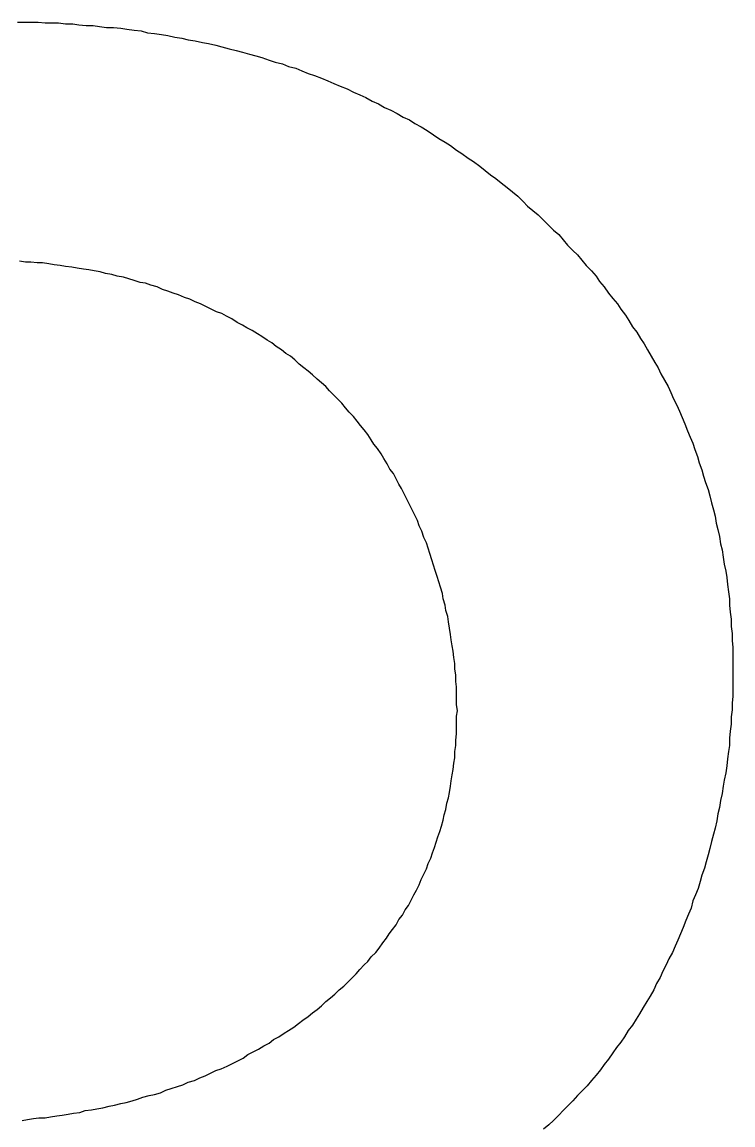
# Model space of a CAD drawing. Header units: millimetres. Extents: x 1770 to 79508, y 361 to 52020.
# Drawn here: x 10261.57 to 10277.57, y 3720.35 to 3745.17 of the extents above; entities that cross this region are included whole.
import ezdxf

# ---------------------------------------------------------------- set-up
doc = ezdxf.new("R2010")
doc.units = ezdxf.units.MM
doc.header["$LTSCALE"] = 0.2

msp = doc.modelspace()

# ---------------------------------------------------------------- linework, layer by layer
for points in [[(10261.467, 3745.171, 0), (10261.607, 3745.171, 0), (10261.767, 3745.171, 0), (10261.927, 3745.171, 0), (10262.087, 3745.151, 0), (10262.227, 3745.151, 0), (10262.387, 3745.151, 0), (10262.547, 3745.131, 0), (10262.707, 3745.131, 0), (10262.847, 3745.111, 0), (10263.007, 3745.091, 0), (10263.167, 3745.091, 0), (10263.307, 3745.071, 0), (10263.467, 3745.051, 0), (10263.627, 3745.051, 0), (10263.787, 3745.031, 0), (10263.927, 3745.011, 0), (10264.087, 3744.991, 0), (10264.247, 3744.971, 0), (10264.387, 3744.931, 0), (10264.547, 3744.911, 0), (10264.707, 3744.891, 0), (10264.847, 3744.871, 0), (10265.007, 3744.831, 0), (10265.167, 3744.811, 0), (10265.307, 3744.771, 0), (10265.467, 3744.751, 0), (10265.627, 3744.711, 0), (10265.767, 3744.691, 0), (10265.927, 3744.651, 0), (10266.067, 3744.611, 0), (10266.227, 3744.571, 0), (10266.387, 3744.531, 0), (10266.527, 3744.491, 0), (10266.687, 3744.451, 0), (10266.827, 3744.411, 0), (10266.967, 3744.371, 0), (10267.127, 3744.311, 0), (10267.267, 3744.271, 0), (10267.427, 3744.231, 0), (10267.567, 3744.171, 0), (10267.727, 3744.131, 0), (10267.867, 3744.071, 0), (10268.007, 3744.011, 0), (10268.147, 3743.971, 0), (10268.307, 3743.911, 0), (10268.447, 3743.851, 0), (10268.587, 3743.791, 0), (10268.727, 3743.731, 0), (10268.887, 3743.671, 0), (10269.027, 3743.591, 0), (10269.167, 3743.531, 0), (10269.307, 3743.471, 0), (10269.447, 3743.391, 0), (10269.587, 3743.331, 0), (10269.727, 3743.251, 0), (10269.867, 3743.191, 0), (10270.007, 3743.111, 0), (10270.147, 3743.031, 0), (10270.287, 3742.971, 0), (10270.407, 3742.891, 0), (10270.547, 3742.811, 0), (10270.687, 3742.731, 0), (10270.827, 3742.631, 0), (10270.947, 3742.551, 0), (10271.087, 3742.471, 0), (10271.207, 3742.391, 0), (10271.347, 3742.291, 0), (10271.467, 3742.211, 0), (10271.607, 3742.111, 0), (10271.727, 3742.031, 0), (10271.867, 3741.931, 0), (10271.987, 3741.831, 0), (10272.107, 3741.731, 0), (10272.227, 3741.651, 0), (10272.347, 3741.551, 0), (10272.487, 3741.451, 0), (10272.607, 3741.351, 0), (10272.727, 3741.251, 0), (10272.847, 3741.131, 0), (10272.947, 3741.031, 0), (10273.067, 3740.931, 0), (10273.187, 3740.831, 0), (10273.307, 3740.711, 0), (10273.407, 3740.611, 0), (10273.527, 3740.491, 0), (10273.647, 3740.391, 0), (10273.747, 3740.271, 0), (10273.847, 3740.151, 0), (10273.967, 3740.031, 0), (10274.067, 3739.931, 0), (10274.167, 3739.811, 0), (10274.267, 3739.691, 0), (10274.387, 3739.571, 0), (10274.487, 3739.451, 0), (10274.567, 3739.331, 0), (10274.667, 3739.211, 0), (10274.767, 3739.071, 0), (10274.867, 3738.951, 0), (10274.967, 3738.831, 0), (10275.047, 3738.711, 0), (10275.147, 3738.571, 0), (10275.227, 3738.451, 0), (10275.307, 3738.311, 0), (10275.407, 3738.191, 0), (10275.487, 3738.051, 0), (10275.567, 3737.931, 0), (10275.647, 3737.791, 0), (10275.727, 3737.651, 0), (10275.807, 3737.511, 0), (10275.887, 3737.391, 0), (10275.947, 3737.251, 0), (10276.027, 3737.111, 0), (10276.107, 3736.971, 0), (10276.167, 3736.831, 0), (10276.227, 3736.691, 0), (10276.307, 3736.551, 0), (10276.367, 3736.411, 0), (10276.427, 3736.271, 0), (10276.487, 3736.131, 0), (10276.547, 3735.971, 0), (10276.607, 3735.831, 0), (10276.667, 3735.691, 0), (10276.707, 3735.551, 0), (10276.767, 3735.391, 0), (10276.807, 3735.251, 0), (10276.867, 3735.091, 0), (10276.907, 3734.951, 0), (10276.947, 3734.811, 0), (10277.007, 3734.651, 0), (10277.047, 3734.511, 0), (10277.087, 3734.351, 0), (10277.127, 3734.191, 0), (10277.167, 3734.051, 0), (10277.187, 3733.891, 0), (10277.227, 3733.751, 0), (10277.267, 3733.591, 0), (10277.287, 3733.431, 0), (10277.327, 3733.291, 0), (10277.347, 3733.131, 0), (10277.367, 3732.971, 0), (10277.407, 3732.811, 0), (10277.427, 3732.671, 0), (10277.447, 3732.511, 0), (10277.467, 3732.351, 0), (10277.487, 3732.191, 0), (10277.487, 3732.051, 0), (10277.507, 3731.891, 0), (10277.527, 3731.731, 0), (10277.527, 3731.571, 0), (10277.547, 3731.411, 0), (10277.547, 3731.251, 0), (10277.567, 3731.091, 0), (10277.567, 3730.951, 0), (10277.567, 3730.791, 0), (10277.567, 3730.631, 0), (10277.567, 3730.471, 0), (10277.567, 3730.311, 0), (10277.567, 3730.151, 0), (10277.567, 3729.991, 0), (10277.547, 3729.851, 0), (10277.547, 3729.691, 0), (10277.527, 3729.531, 0), (10277.527, 3729.371, 0), (10277.507, 3729.211, 0), (10277.487, 3729.051, 0), (10277.487, 3728.891, 0), (10277.467, 3728.751, 0), (10277.447, 3728.591, 0), (10277.427, 3728.431, 0), (10277.407, 3728.271, 0), (10277.367, 3728.111, 0), (10277.347, 3727.971, 0), (10277.327, 3727.811, 0), (10277.287, 3727.651, 0), (10277.267, 3727.491, 0), (10277.227, 3727.351, 0), (10277.207, 3727.191, 0), (10277.167, 3727.031, 0), (10277.127, 3726.891, 0), (10277.087, 3726.731, 0), (10277.047, 3726.571, 0), (10277.007, 3726.431, 0), (10276.967, 3726.271, 0), (10276.927, 3726.131, 0), (10276.867, 3725.971, 0), (10276.827, 3725.831, 0), (10276.787, 3725.671, 0), (10276.727, 3725.531, 0), (10276.667, 3725.391, 0), (10276.627, 3725.231, 0), (10276.567, 3725.091, 0), (10276.507, 3724.951, 0), (10276.447, 3724.791, 0), (10276.387, 3724.651, 0), (10276.327, 3724.511, 0), (10276.267, 3724.371, 0), (10276.207, 3724.231, 0), (10276.127, 3724.091, 0), (10276.067, 3723.951, 0), (10275.987, 3723.811, 0), (10275.927, 3723.671, 0), (10275.847, 3723.531, 0), (10275.787, 3723.391, 0), (10275.707, 3723.251, 0), (10275.627, 3723.131, 0), (10275.547, 3722.991, 0), (10275.467, 3722.851, 0), (10275.387, 3722.731, 0), (10275.307, 3722.591, 0), (10275.207, 3722.471, 0), (10275.127, 3722.331, 0), (10275.047, 3722.211, 0), (10274.947, 3722.091, 0), (10274.867, 3721.971, 0), (10274.767, 3721.831, 0), (10274.667, 3721.711, 0), (10274.587, 3721.591, 0), (10274.487, 3721.471, 0), (10274.387, 3721.351, 0), (10274.287, 3721.231, 0), (10274.187, 3721.131, 0), (10274.067, 3721.011, 0), (10273.967, 3720.891, 0), (10273.867, 3720.791, 0), (10273.747, 3720.671, 0), (10273.647, 3720.571, 0), (10273.527, 3720.451, 0), (10273.427, 3720.351, 0), (10273.307, 3720.251, 0)], [(10261.567, 3720.451, 0), (10261.687, 3720.471, 0), (10261.827, 3720.491, 0), (10261.947, 3720.511, 0), (10262.087, 3720.511, 0), (10262.207, 3720.531, 0), (10262.347, 3720.551, 0), (10262.467, 3720.571, 0), (10262.607, 3720.591, 0), (10262.727, 3720.611, 0), (10262.867, 3720.631, 0), (10262.987, 3720.671, 0), (10263.127, 3720.691, 0), (10263.247, 3720.711, 0), (10263.387, 3720.731, 0), (10263.527, 3720.771, 0), (10263.647, 3720.791, 0), (10263.787, 3720.831, 0), (10263.907, 3720.851, 0), (10264.047, 3720.891, 0), (10264.167, 3720.931, 0), (10264.287, 3720.971, 0), (10264.427, 3721.011, 0), (10264.547, 3721.031, 0), (10264.687, 3721.071, 0), (10264.807, 3721.131, 0), (10264.927, 3721.171, 0), (10265.067, 3721.211, 0), (10265.187, 3721.251, 0), (10265.307, 3721.311, 0), (10265.447, 3721.351, 0), (10265.567, 3721.411, 0), (10265.687, 3721.451, 0), (10265.807, 3721.511, 0), (10265.927, 3721.571, 0), (10266.047, 3721.611, 0), (10266.187, 3721.671, 0), (10266.307, 3721.731, 0), (10266.427, 3721.791, 0), (10266.547, 3721.851, 0), (10266.647, 3721.931, 0), (10266.767, 3721.991, 0), (10266.887, 3722.051, 0), (10267.007, 3722.131, 0), (10267.127, 3722.191, 0), (10267.227, 3722.271, 0), (10267.347, 3722.331, 0), (10267.467, 3722.411, 0), (10267.567, 3722.471, 0), (10267.687, 3722.551, 0), (10267.787, 3722.631, 0), (10267.887, 3722.711, 0), (10268.007, 3722.791, 0), (10268.107, 3722.871, 0), (10268.207, 3722.951, 0), (10268.307, 3723.031, 0), (10268.407, 3723.131, 0), (10268.507, 3723.211, 0), (10268.607, 3723.291, 0), (10268.707, 3723.391, 0), (10268.807, 3723.471, 0), (10268.907, 3723.571, 0), (10268.987, 3723.651, 0), (10269.087, 3723.751, 0), (10269.167, 3723.851, 0), (10269.267, 3723.951, 0), (10269.347, 3724.031, 0), (10269.427, 3724.131, 0), (10269.527, 3724.231, 0), (10269.607, 3724.331, 0), (10269.687, 3724.451, 0), (10269.767, 3724.551, 0), (10269.827, 3724.651, 0), (10269.907, 3724.751, 0), (10269.987, 3724.851, 0), (10270.047, 3724.971, 0), (10270.127, 3725.071, 0), (10270.187, 3725.191, 0), (10270.267, 3725.291, 0), (10270.327, 3725.411, 0), (10270.387, 3725.531, 0), (10270.447, 3725.631, 0), (10270.507, 3725.751, 0), (10270.547, 3725.871, 0), (10270.607, 3725.991, 0), (10270.667, 3726.111, 0), (10270.707, 3726.231, 0), (10270.767, 3726.351, 0), (10270.807, 3726.471, 0), (10270.847, 3726.591, 0), (10270.887, 3726.711, 0), (10270.927, 3726.831, 0), (10270.967, 3726.951, 0), (10271.007, 3727.071, 0), (10271.047, 3727.211, 0), (10271.067, 3727.331, 0), (10271.107, 3727.451, 0), (10271.127, 3727.591, 0), (10271.167, 3727.711, 0), (10271.187, 3727.831, 0), (10271.207, 3727.971, 0), (10271.227, 3728.091, 0), (10271.247, 3728.231, 0), (10271.267, 3728.351, 0), (10271.287, 3728.491, 0), (10271.307, 3728.611, 0), (10271.307, 3728.751, 0), (10271.327, 3728.891, 0), (10271.327, 3729.011, 0), (10271.347, 3729.151, 0), (10271.347, 3729.271, 0), (10271.347, 3729.411, 0), (10271.347, 3729.551, 0), (10271.367, 3729.671, 0), (10271.347, 3729.811, 0), (10271.347, 3729.951, 0), (10271.347, 3730.071, 0), (10271.347, 3730.211, 0), (10271.327, 3730.331, 0), (10271.327, 3730.471, 0), (10271.307, 3730.611, 0), (10271.307, 3730.731, 0), (10271.287, 3730.871, 0), (10271.267, 3731.011, 0), (10271.247, 3731.131, 0), (10271.227, 3731.271, 0), (10271.207, 3731.391, 0), (10271.187, 3731.531, 0), (10271.167, 3731.671, 0), (10271.147, 3731.791, 0), (10271.107, 3731.931, 0), (10271.087, 3732.051, 0), (10271.047, 3732.191, 0), (10271.027, 3732.311, 0), (10270.987, 3732.451, 0), (10270.947, 3732.571, 0), (10270.907, 3732.691, 0), (10270.867, 3732.831, 0), (10270.827, 3732.951, 0), (10270.787, 3733.071, 0), (10270.747, 3733.211, 0), (10270.707, 3733.331, 0), (10270.667, 3733.451, 0), (10270.607, 3733.571, 0), (10270.567, 3733.711, 0), (10270.507, 3733.831, 0), (10270.467, 3733.951, 0), (10270.407, 3734.071, 0), (10270.347, 3734.191, 0), (10270.287, 3734.311, 0), (10270.227, 3734.431, 0), (10270.167, 3734.551, 0), (10270.107, 3734.671, 0), (10270.047, 3734.771, 0), (10269.987, 3734.891, 0), (10269.927, 3735.011, 0), (10269.847, 3735.111, 0), (10269.787, 3735.231, 0), (10269.707, 3735.351, 0), (10269.647, 3735.451, 0), (10269.567, 3735.571, 0), (10269.487, 3735.671, 0), (10269.427, 3735.771, 0), (10269.347, 3735.891, 0), (10269.267, 3735.991, 0), (10269.187, 3736.091, 0), (10269.107, 3736.191, 0), (10269.027, 3736.291, 0), (10268.927, 3736.391, 0), (10268.847, 3736.491, 0), (10268.767, 3736.591, 0), (10268.667, 3736.691, 0), (10268.587, 3736.771, 0), (10268.487, 3736.871, 0), (10268.407, 3736.971, 0), (10268.307, 3737.051, 0), (10268.207, 3737.131, 0), (10268.107, 3737.231, 0), (10268.007, 3737.311, 0), (10267.907, 3737.391, 0), (10267.807, 3737.471, 0), (10267.707, 3737.571, 0), (10267.607, 3737.651, 0), (10267.507, 3737.711, 0), (10267.407, 3737.791, 0), (10267.287, 3737.871, 0), (10267.187, 3737.951, 0), (10267.087, 3738.011, 0), (10266.967, 3738.091, 0), (10266.867, 3738.151, 0), (10266.747, 3738.231, 0), (10266.627, 3738.291, 0), (10266.527, 3738.351, 0), (10266.407, 3738.411, 0), (10266.287, 3738.491, 0), (10266.167, 3738.551, 0), (10266.067, 3738.611, 0), (10265.947, 3738.651, 0), (10265.827, 3738.711, 0), (10265.707, 3738.771, 0), (10265.587, 3738.831, 0), (10265.467, 3738.871, 0), (10265.347, 3738.931, 0), (10265.227, 3738.971, 0), (10265.087, 3739.031, 0), (10264.967, 3739.071, 0), (10264.847, 3739.111, 0), (10264.727, 3739.151, 0), (10264.607, 3739.211, 0), (10264.467, 3739.251, 0), (10264.347, 3739.291, 0), (10264.227, 3739.311, 0), (10264.087, 3739.351, 0), (10263.967, 3739.391, 0), (10263.847, 3739.431, 0), (10263.707, 3739.451, 0), (10263.587, 3739.491, 0), (10263.447, 3739.511, 0), (10263.327, 3739.551, 0), (10263.187, 3739.571, 0), (10263.067, 3739.591, 0), (10262.947, 3739.611, 0), (10262.807, 3739.631, 0), (10262.687, 3739.651, 0), (10262.547, 3739.671, 0), (10262.427, 3739.691, 0), (10262.287, 3739.711, 0), (10262.167, 3739.731, 0), (10262.027, 3739.751, 0), (10261.907, 3739.751, 0), (10261.767, 3739.771, 0), (10261.647, 3739.771, 0), (10261.507, 3739.791, 0)]]:
    msp.add_polyline3d(points)

doc.saveas('drawing.dxf')
